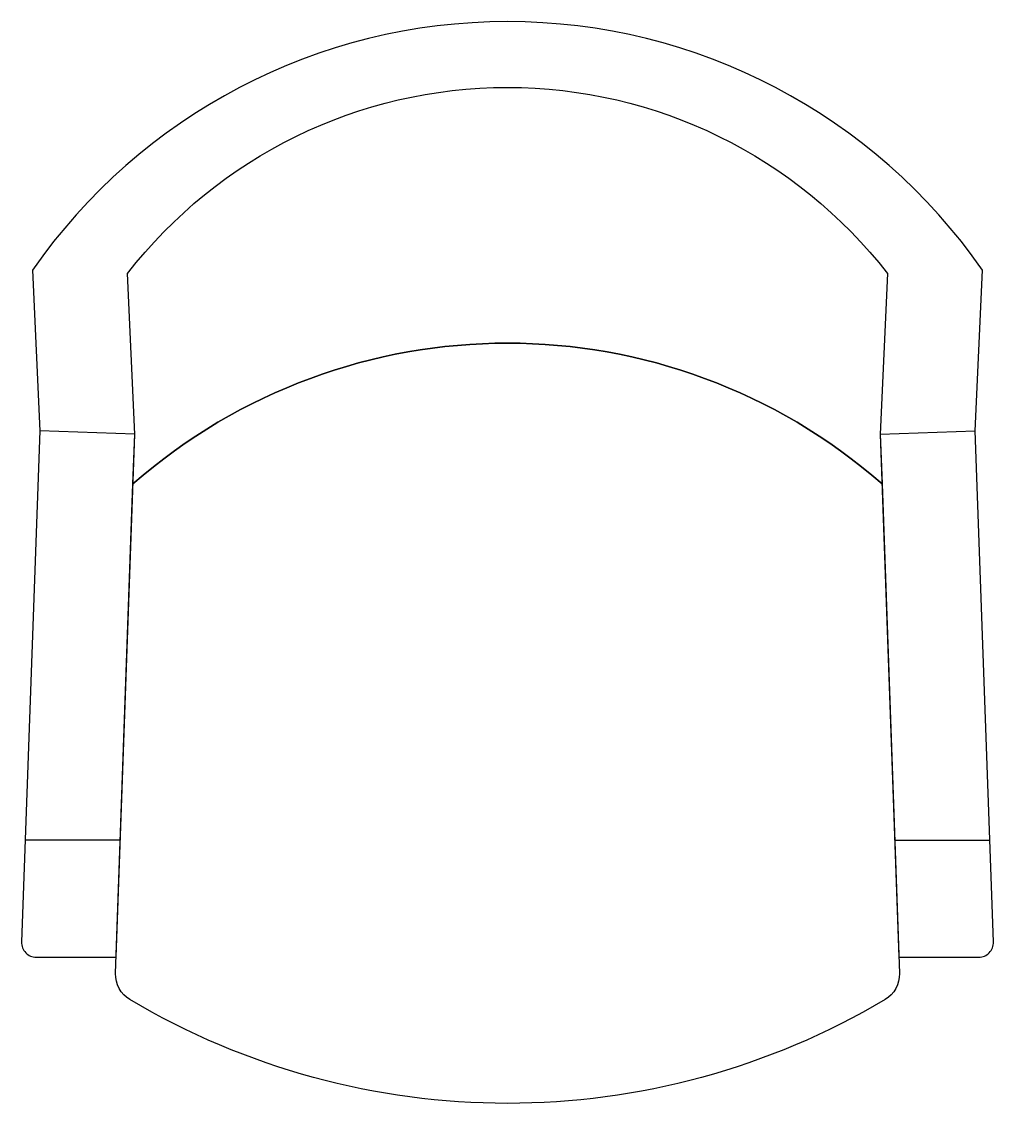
# Model space of a CAD drawing. Header units: millimetres. Extents: x -333 to 333, y -370 to 370.
import ezdxf

# ---------------------------------------------------------------- set-up
doc = ezdxf.new("R2010")
doc.units = ezdxf.units.MM
doc.header["$LTSCALE"] = 0.001

msp = doc.modelspace()

# ---------------------------------------------------------------- linework, layer by layer
for p, q in [((-255, 87.72), (-320, 90.02)), ((255, 87.72), (320, 90.02)), ((-265, -189.98), (-330, -189.98)), ((265, -189.98), (330, -189.98))]:
    msp.add_line(p, q)
for points in [[(260, 197.72), (255, 87.72), (267.8, -269.98), (322.5, -269.98, 0.426218), (332.5, -259.58), (320, 90.02), (325, 200.02, 0.522988), (-325, 200.02), (-320, 90.02), (-332.5, -259.58, 0.426218), (-322.5, -269.98), (-267.8, -269.98), (-255, 87.72), (-260, 197.72, -0.489529), (260, 197.72)], [(260, 197.72), (255, 87.72), (256.3, 53.82, 0.37537), (-256.3, 53.82), (-255, 87.72), (-260, 197.72, -0.489529), (260, 197.72)], [(256.3, 53.82), (268.2, -281.08, -0.274279), (258.4, -298.98, -0.274777), (-258.4, -298.98, -0.274279), (-268.2, -281.08), (-256.3, 53.82, -0.37537), (256.3, 53.82)]]:
    msp.add_lwpolyline(points, format="xyb")

doc.saveas('drawing.dxf')
